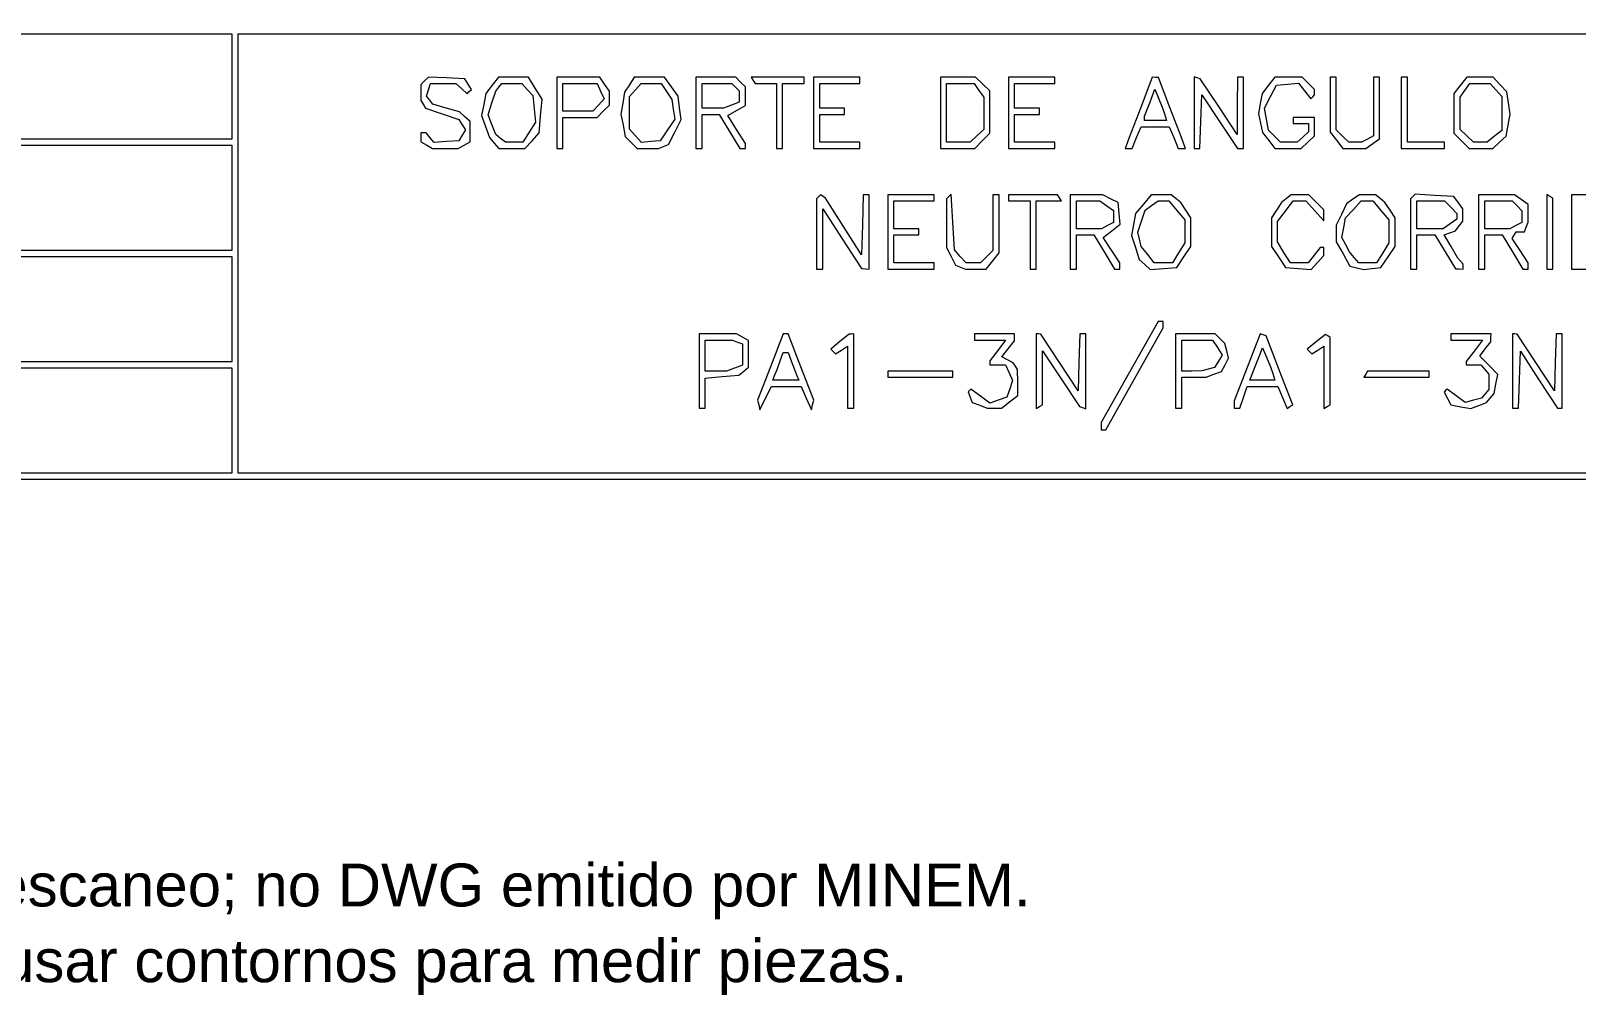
# Paper-space layout 'AN-02-DGE-008' of a CAD drawing. Header units: metres, sheet in millimetres. Extents: x 12 to 193, y 4 to 291.
# Drawn here: x 61.2 to 122.4, y 4.5 to 42.7 of the extents above; entities that cross this region are included whole.
import ezdxf

# ---------------------------------------------------------------- set-up
doc = ezdxf.new("R2010")
doc.units = ezdxf.units.M
doc.layers.add('DGE_CONTORNOS', color=7, linetype='Continuous', lineweight=0)
doc.layers.add('DGE_DATOS', color=7, linetype='Continuous', lineweight=0)
doc.styles.add('DGE_ARIAL', font='arial.ttf')

# ---------------------------------------------------------------- blocks, each defined once
blk = doc.blocks.new('LP_REF_DGE_MT_008')
at = {"layer": 'DGE_CONTORNOS'}
for points in [[(29.374, 147.736), (29.374, 24.923), (111.396, 24.923), (193.417, 24.923), (193.417, 147.736), (193.417, 270.55), (111.396, 270.55), (29.374, 270.55)], [(69.19, 40.481), (69.19, 38.399), (56.02, 38.399), (42.85, 38.399), (42.85, 40.481), (42.85, 42.564), (56.02, 42.564), (69.19, 42.564)], [(170.998, 33.866), (170.998, 25.168), (120.217, 25.168), (69.435, 25.168), (69.435, 33.866), (69.435, 42.564), (120.217, 42.564), (170.998, 42.564)], [(76.816, 40.707), (76.664, 40.555), (76.666, 40.242), (76.667, 39.93), (76.764, 39.777), (76.861, 39.625), (77.52, 39.401), (78.18, 39.177), (78.309, 38.971), (78.439, 38.766), (78.304, 38.552), (78.17, 38.337), (77.682, 38.301), (77.194, 38.264), (77.036, 38.454), (76.879, 38.644), (76.771, 38.644), (76.664, 38.644), (76.664, 38.464), (76.664, 38.285), (76.901, 38.158), (77.138, 38.031), (77.644, 38.031), (78.15, 38.031), (78.387, 38.158), (78.624, 38.285), (78.624, 38.69), (78.624, 39.096), (78.409, 39.286), (78.195, 39.477), (77.673, 39.631), (77.151, 39.786), (77.02, 39.944), (76.888, 40.102), (76.968, 40.353), (77.048, 40.604), (77.55, 40.604), (78.053, 40.604), (78.278, 40.4), (78.503, 40.197), (78.59, 40.284), (78.676, 40.37), (78.546, 40.579), (78.415, 40.788), (77.691, 40.823), (76.968, 40.859)], [(79.494, 40.53), (79.243, 40.211), (79.161, 39.775), (79.079, 39.339), (79.234, 38.899), (79.389, 38.46), (79.577, 38.245), (79.764, 38.031), (80.275, 38.031), (80.786, 38.031), (81.073, 38.336), (81.36, 38.642), (81.415, 39.309), (81.471, 39.976), (81.201, 40.413), (80.932, 40.849), (80.338, 40.849), (79.744, 40.849)], [(80.886, 40.364), (81.103, 40.124), (81.157, 39.598), (81.21, 39.072), (80.96, 38.674), (80.71, 38.276), (80.364, 38.276), (80.018, 38.276), (79.83, 38.429), (79.642, 38.582), (79.488, 38.973), (79.335, 39.364), (79.486, 39.831), (79.636, 40.297), (79.757, 40.451), (79.879, 40.604), (80.274, 40.604), (80.669, 40.604)], [(82.054, 39.44), (82.054, 38.031), (82.177, 38.031), (82.299, 38.031), (82.299, 38.644), (82.299, 39.256), (82.973, 39.256), (83.647, 39.256), (83.892, 39.501), (84.137, 39.746), (84.137, 40.025), (84.137, 40.304), (83.946, 40.576), (83.755, 40.849), (82.905, 40.849), (82.054, 40.849)], [(83.791, 40.298), (83.931, 39.992), (83.709, 39.747), (83.486, 39.501), (82.893, 39.501), (82.299, 39.501), (82.299, 40.052), (82.299, 40.604), (82.976, 40.604), (83.652, 40.604)], [(84.93, 40.555), (84.738, 40.262), (84.668, 39.827), (84.597, 39.392), (84.68, 38.95), (84.763, 38.507), (85.001, 38.269), (85.239, 38.031), (85.658, 38.031), (86.077, 38.031), (86.276, 38.107), (86.475, 38.184), (86.728, 38.68), (86.981, 39.176), (86.919, 39.639), (86.857, 40.102), (86.591, 40.476), (86.325, 40.849), (85.724, 40.849), (85.123, 40.849)], [(86.399, 40.288), (86.606, 39.971), (86.668, 39.583), (86.73, 39.195), (86.44, 38.766), (86.15, 38.337), (85.781, 38.301), (85.411, 38.264), (85.172, 38.528), (84.933, 38.792), (84.933, 39.44), (84.933, 40.088), (85.167, 40.346), (85.4, 40.604), (85.796, 40.604), (86.191, 40.604)], [(87.567, 39.44), (87.567, 38.031), (87.69, 38.031), (87.812, 38.031), (87.812, 38.705), (87.812, 39.379), (88.149, 39.375), (88.486, 39.372), (88.892, 38.701), (89.297, 38.031), (89.412, 38.031), (89.527, 38.031), (89.527, 38.13), (89.527, 38.228), (89.177, 38.78), (88.827, 39.333), (89.177, 39.534), (89.527, 39.735), (89.527, 40.099), (89.527, 40.464), (89.335, 40.656), (89.142, 40.849), (88.355, 40.849), (87.567, 40.849)], [(89.135, 40.457), (89.282, 40.31), (89.282, 40.086), (89.282, 39.863), (88.968, 39.743), (88.654, 39.624), (88.233, 39.624), (87.812, 39.624), (87.812, 40.114), (87.812, 40.604), (88.4, 40.604), (88.988, 40.604)], [(89.834, 40.726), (89.909, 40.604), (90.331, 40.604), (90.752, 40.604), (90.752, 39.317), (90.752, 38.031), (90.875, 38.031), (90.998, 38.031), (90.998, 39.317), (90.998, 40.604), (91.426, 40.604), (91.855, 40.604), (91.855, 40.726), (91.855, 40.849), (90.807, 40.849), (89.758, 40.849)], [(92.223, 39.44), (92.223, 38.031), (93.141, 38.031), (94.06, 38.031), (94.06, 38.154), (94.06, 38.276), (93.264, 38.276), (92.468, 38.276), (92.468, 38.827), (92.468, 39.379), (92.958, 39.379), (93.448, 39.379), (93.448, 39.501), (93.448, 39.624), (92.958, 39.624), (92.468, 39.624), (92.468, 40.114), (92.468, 40.604), (93.264, 40.604), (94.06, 40.604), (94.06, 40.726), (94.06, 40.849), (93.141, 40.849), (92.223, 40.849)], [(97.246, 39.44), (97.246, 38.031), (97.925, 38.031), (98.604, 38.031), (98.905, 38.332), (99.206, 38.632), (99.206, 39.474), (99.206, 40.316), (98.922, 40.582), (98.639, 40.849), (97.942, 40.849), (97.246, 40.849)], [(98.77, 40.331), (98.961, 40.059), (98.961, 39.417), (98.961, 38.776), (98.693, 38.526), (98.425, 38.276), (97.958, 38.276), (97.491, 38.276), (97.491, 39.44), (97.491, 40.604), (98.035, 40.604), (98.579, 40.604)], [(99.941, 39.44), (99.941, 38.031), (100.86, 38.031), (101.779, 38.031), (101.779, 38.154), (101.779, 38.276), (100.982, 38.276), (100.186, 38.276), (100.186, 38.827), (100.186, 39.379), (100.676, 39.379), (101.166, 39.379), (101.166, 39.501), (101.166, 39.624), (100.676, 39.624), (100.186, 39.624), (100.186, 40.114), (100.186, 40.604), (100.982, 40.604), (101.779, 40.604), (101.779, 40.726), (101.779, 40.849), (100.86, 40.849), (99.941, 40.849)], [(105.179, 39.654), (104.72, 38.46), (104.645, 38.245), (104.57, 38.031), (104.704, 38.031), (104.838, 38.031), (105.017, 38.46), (105.196, 38.889), (105.752, 38.889), (106.308, 38.889), (106.487, 38.46), (106.666, 38.031), (106.808, 38.031), (106.95, 38.031), (106.87, 38.245), (106.79, 38.46), (106.336, 39.652), (105.883, 40.844), (105.76, 40.846), (105.637, 40.849)], [(107.292, 39.45), (107.292, 38.031), (107.409, 38.031), (107.527, 38.031), (107.562, 39.092), (107.598, 40.152), (108.303, 39.092), (109.008, 38.031), (109.13, 38.031), (109.252, 38.031), (109.252, 39.44), (109.252, 40.849), (109.129, 40.849), (109.007, 40.849), (109.006, 39.716), (109.006, 38.582), (108.272, 39.685), (107.538, 40.787), (107.415, 40.828), (107.292, 40.869)], [(110.244, 40.53), (109.993, 40.211), (109.917, 39.805), (109.841, 39.398), (109.922, 39.026), (110.004, 38.655), (110.249, 38.343), (110.495, 38.031), (111.014, 38.031), (111.533, 38.031), (111.801, 38.281), (112.069, 38.531), (112.069, 38.893), (112.069, 39.256), (111.641, 39.256), (111.212, 39.256), (111.212, 39.134), (111.212, 39.011), (111.518, 39.011), (111.824, 39.011), (111.824, 38.846), (111.824, 38.682), (111.6, 38.479), (111.376, 38.276), (111.049, 38.276), (110.722, 38.276), (110.484, 38.514), (110.245, 38.752), (110.164, 39.186), (110.083, 39.619), (110.322, 40.081), (110.56, 40.542), (110.995, 40.58), (111.429, 40.617), (111.672, 40.308), (111.914, 40), (111.992, 40.077), (112.069, 40.155), (112.069, 40.257), (112.069, 40.359), (111.824, 40.604), (111.579, 40.849), (111.037, 40.849), (110.495, 40.849)], [(112.682, 39.763), (112.682, 38.677), (112.936, 38.354), (113.19, 38.031), (113.644, 38.031), (114.098, 38.031), (114.37, 38.222), (114.642, 38.413), (114.642, 39.631), (114.642, 40.849), (114.52, 40.849), (114.397, 40.849), (114.397, 39.689), (114.397, 38.53), (114.16, 38.403), (113.923, 38.276), (113.67, 38.276), (113.417, 38.276), (113.172, 38.521), (112.927, 38.766), (112.927, 39.807), (112.927, 40.849), (112.805, 40.849), (112.682, 40.849)], [(115.5, 39.44), (115.5, 38.031), (116.357, 38.031), (117.215, 38.031), (117.215, 38.154), (117.215, 38.276), (116.48, 38.276), (115.745, 38.276), (115.745, 39.562), (115.745, 40.849), (115.622, 40.849), (115.5, 40.849)], [(117.836, 40.526), (117.583, 40.203), (117.583, 39.418), (117.583, 38.632), (117.883, 38.332), (118.184, 38.031), (118.656, 38.031), (119.129, 38.031), (119.391, 38.276), (119.654, 38.52), (119.736, 38.956), (119.818, 39.392), (119.746, 39.832), (119.675, 40.271), (119.404, 40.56), (119.132, 40.849), (118.611, 40.849), (118.09, 40.849)], [(119.248, 40.346), (119.481, 40.088), (119.481, 39.416), (119.481, 38.744), (119.192, 38.51), (118.903, 38.276), (118.633, 38.276), (118.364, 38.276), (118.096, 38.526), (117.828, 38.776), (117.828, 39.417), (117.828, 40.059), (118.018, 40.331), (118.209, 40.604), (118.612, 40.604), (119.015, 40.604)], [(106.12, 39.401), (106.205, 39.134), (105.768, 39.134), (105.331, 39.134), (105.331, 39.221), (105.331, 39.309), (105.535, 39.842), (105.739, 40.375), (105.887, 40.022), (106.035, 39.669)], [(69.19, 36.071), (69.19, 33.988), (56.02, 33.988), (42.85, 33.988), (42.85, 36.071), (42.85, 38.154), (56.02, 38.154), (69.19, 38.154)], [(92.423, 36.108), (92.345, 36.03), (92.345, 34.642), (92.345, 33.253), (92.468, 33.253), (92.59, 33.253), (92.592, 34.448), (92.595, 35.642), (93.358, 34.455), (94.122, 33.267), (94.275, 33.26), (94.428, 33.253), (94.428, 34.723), (94.428, 36.193), (94.31, 36.193), (94.192, 36.193), (94.157, 35.006), (94.122, 33.818), (93.409, 34.942), (92.697, 36.066), (92.6, 36.126), (92.502, 36.187)], [(95.163, 34.723), (95.163, 33.253), (96.082, 33.253), (97.001, 33.253), (97.001, 33.376), (97.001, 33.498), (96.204, 33.498), (95.408, 33.498), (95.408, 34.05), (95.408, 34.601), (95.898, 34.601), (96.388, 34.601), (96.388, 34.723), (96.388, 34.846), (95.898, 34.846), (95.408, 34.846), (95.408, 35.397), (95.408, 35.948), (96.204, 35.948), (97.001, 35.948), (97.001, 36.071), (97.001, 36.193), (96.082, 36.193), (95.163, 36.193)], [(97.583, 36.123), (97.491, 36.03), (97.491, 35.064), (97.491, 34.099), (97.67, 33.752), (97.849, 33.406), (98.047, 33.329), (98.246, 33.253), (98.656, 33.253), (99.065, 33.253), (99.319, 33.576), (99.573, 33.899), (99.573, 35.046), (99.573, 36.193), (99.451, 36.193), (99.328, 36.193), (99.328, 35.091), (99.328, 33.988), (99.083, 33.743), (98.838, 33.498), (98.551, 33.498), (98.264, 33.498), (98.031, 33.755), (97.799, 34.012), (97.737, 35.114), (97.674, 36.216)], [(99.941, 36.071), (99.941, 35.948), (100.37, 35.948), (100.798, 35.948), (100.798, 34.601), (100.798, 33.253), (100.921, 33.253), (101.043, 33.253), (101.043, 34.601), (101.043, 35.948), (101.541, 35.948), (102.038, 35.948), (101.962, 36.071), (101.887, 36.193), (100.914, 36.193), (99.941, 36.193)], [(102.391, 34.723), (102.391, 33.253), (102.514, 33.253), (102.636, 33.253), (102.636, 33.927), (102.636, 34.601), (102.978, 34.601), (103.319, 34.601), (103.728, 33.927), (104.136, 33.253), (104.244, 33.253), (104.351, 33.253), (104.351, 33.378), (104.351, 33.504), (104.023, 34), (103.695, 34.495), (104.033, 34.765), (104.371, 35.035), (104.331, 35.458), (104.29, 35.882), (103.984, 36.036), (103.677, 36.19), (103.034, 36.192), (102.391, 36.193)], [(105.286, 35.822), (104.974, 35.451), (104.892, 35.015), (104.81, 34.578), (104.967, 34.101), (105.124, 33.624), (105.338, 33.431), (105.551, 33.238), (106.081, 33.276), (106.61, 33.315), (106.889, 33.731), (107.169, 34.147), (107.169, 34.714), (107.169, 35.281), (106.967, 35.584), (106.766, 35.887), (106.576, 36.04), (106.387, 36.193), (105.993, 36.193), (105.598, 36.193)], [(110.947, 36.04), (110.758, 35.887), (110.556, 35.584), (110.354, 35.281), (110.354, 34.714), (110.354, 34.147), (110.634, 33.731), (110.914, 33.315), (111.419, 33.277), (111.925, 33.24), (112.181, 33.515), (112.437, 33.79), (112.437, 33.95), (112.437, 34.111), (112.363, 34.111), (112.289, 34.111), (112.048, 33.805), (111.807, 33.498), (111.458, 33.498), (111.109, 33.498), (110.854, 33.911), (110.599, 34.324), (110.599, 34.726), (110.599, 35.129), (110.912, 35.539), (111.224, 35.948), (111.47, 35.948), (111.716, 35.948), (112.076, 35.554), (112.437, 35.159), (112.437, 35.375), (112.437, 35.592), (112.136, 35.893), (111.836, 36.193), (111.486, 36.193), (111.136, 36.193)], [(113.583, 36.014), (113.327, 35.834), (113.127, 35.414), (112.927, 34.993), (112.927, 34.66), (112.927, 34.328), (113.197, 33.848), (113.467, 33.368), (113.733, 33.301), (114, 33.234), (114.348, 33.274), (114.696, 33.315), (114.975, 33.731), (115.255, 34.147), (115.255, 34.714), (115.255, 35.281), (115.053, 35.584), (114.851, 35.887), (114.662, 36.04), (114.473, 36.193), (114.156, 36.193), (113.839, 36.193)], [(115.959, 36.123), (115.867, 36.03), (115.867, 34.642), (115.867, 33.253), (115.99, 33.253), (116.112, 33.253), (116.112, 33.927), (116.112, 34.601), (116.472, 34.601), (116.832, 34.601), (117.238, 33.931), (117.644, 33.26), (117.797, 33.257), (117.95, 33.253), (117.95, 33.351), (117.95, 33.449), (117.847, 33.566), (117.744, 33.682), (117.47, 34.142), (117.195, 34.601), (117.419, 34.685), (117.644, 34.769), (117.793, 34.961), (117.942, 35.152), (117.942, 35.397), (117.942, 35.642), (117.761, 35.881), (117.58, 36.121), (116.816, 36.169), (116.051, 36.217)], [(118.563, 34.723), (118.563, 33.253), (118.685, 33.253), (118.808, 33.253), (118.808, 33.927), (118.808, 34.601), (119.149, 34.601), (119.491, 34.601), (119.899, 33.927), (120.308, 33.253), (120.415, 33.253), (120.523, 33.253), (120.523, 33.378), (120.523, 33.504), (120.205, 33.984), (119.887, 34.464), (119.967, 34.594), (120.047, 34.723), (120.211, 34.723), (120.374, 34.723), (120.448, 34.917), (120.523, 35.111), (120.523, 35.462), (120.523, 35.812), (120.251, 36.003), (119.978, 36.193), (119.27, 36.193), (118.563, 36.193)], [(121.258, 34.731), (121.258, 33.253), (121.38, 33.253), (121.503, 33.253), (121.503, 34.655), (121.503, 36.057), (121.38, 36.132), (121.258, 36.208)], [(122.238, 34.723), (122.238, 33.253), (122.912, 33.253), (123.586, 33.253), (123.827, 33.495), (124.069, 33.737), (124.149, 34.053), (124.228, 34.369), (124.168, 34.998), (124.107, 35.628), (123.778, 35.911), (123.449, 36.193), (122.844, 36.193), (122.238, 36.193)], [(103.834, 35.758), (104.106, 35.567), (104.106, 35.333), (104.106, 35.1), (103.869, 34.973), (103.632, 34.846), (103.134, 34.846), (102.636, 34.846), (102.636, 35.397), (102.636, 35.948), (103.099, 35.948), (103.562, 35.948)], [(106.607, 35.572), (106.924, 35.195), (106.924, 34.745), (106.923, 34.295), (106.68, 33.896), (106.438, 33.498), (106.077, 33.498), (105.717, 33.498), (105.46, 33.825), (105.204, 34.151), (105.133, 34.431), (105.063, 34.71), (105.207, 35.145), (105.35, 35.58), (105.613, 35.764), (105.876, 35.948), (106.083, 35.948), (106.29, 35.948)], [(114.693, 35.572), (115.01, 35.195), (115.009, 34.745), (115.009, 34.295), (114.766, 33.896), (114.523, 33.498), (114.173, 33.498), (113.823, 33.498), (113.636, 33.713), (113.449, 33.927), (113.299, 34.216), (113.15, 34.504), (113.222, 34.891), (113.295, 35.277), (113.606, 35.613), (113.917, 35.948), (114.146, 35.948), (114.375, 35.948)], [(117.46, 35.703), (117.705, 35.458), (117.705, 35.343), (117.705, 35.227), (117.433, 35.037), (117.16, 34.846), (116.636, 34.846), (116.112, 34.846), (116.112, 35.397), (116.112, 35.948), (116.664, 35.948), (117.215, 35.948)], [(120.085, 35.756), (120.278, 35.563), (120.278, 35.331), (120.278, 35.1), (120.041, 34.973), (119.804, 34.846), (119.306, 34.846), (118.808, 34.846), (118.808, 35.397), (118.808, 35.948), (119.35, 35.948), (119.893, 35.948)], [(69.19, 31.661), (69.19, 29.578), (56.02, 29.578), (42.85, 29.578), (42.85, 31.661), (42.85, 33.743), (56.02, 33.743), (69.19, 33.743)], [(87.69, 29.211), (87.69, 27.74), (87.812, 27.74), (87.935, 27.74), (87.935, 28.338), (87.935, 28.935), (88.601, 28.99), (89.268, 29.046), (89.459, 29.204), (89.65, 29.363), (89.65, 29.895), (89.65, 30.427), (89.413, 30.554), (89.176, 30.681), (88.433, 30.681), (87.69, 30.681)], [(90.516, 29.372), (90.008, 28.062), (90.053, 27.871), (90.097, 27.679), (90.325, 28.139), (90.553, 28.598), (91.141, 28.598), (91.729, 28.598), (91.933, 28.139), (92.137, 27.679), (92.184, 27.871), (92.232, 28.062), (91.724, 29.372), (91.217, 30.681), (91.12, 30.681), (91.023, 30.681)], [(93.269, 30.375), (92.906, 30.079), (92.999, 29.986), (93.091, 29.894), (93.331, 30.043), (93.57, 30.193), (93.57, 28.967), (93.57, 27.74), (93.693, 27.74), (93.815, 27.74), (93.815, 29.211), (93.815, 30.681), (93.723, 30.676), (93.632, 30.672)], [(98.593, 30.558), (98.593, 30.436), (99.212, 30.436), (99.831, 30.436), (99.518, 30.026), (99.206, 29.616), (99.206, 29.536), (99.206, 29.456), (99.515, 29.456), (99.824, 29.456), (99.965, 29.144), (100.107, 28.833), (99.991, 28.503), (99.875, 28.174), (99.541, 28.056), (99.207, 27.939), (98.829, 28.218), (98.451, 28.497), (98.397, 28.443), (98.342, 28.388), (98.423, 28.177), (98.504, 27.967), (98.802, 27.854), (99.099, 27.74), (99.381, 27.74), (99.663, 27.74), (99.986, 27.994), (100.308, 28.248), (100.307, 28.76), (100.305, 29.272), (100.215, 29.405), (100.125, 29.538), (99.905, 29.658), (99.686, 29.777), (99.936, 30.095), (100.186, 30.413), (100.186, 30.547), (100.186, 30.681), (99.39, 30.681), (98.593, 30.681)], [(101.043, 29.203), (101.043, 27.726), (101.166, 27.802), (101.288, 27.877), (101.289, 28.942), (101.289, 30.007), (102.023, 28.905), (102.757, 27.802), (102.88, 27.761), (103.004, 27.72), (103.004, 29.2), (103.004, 30.681), (102.886, 30.681), (102.768, 30.681), (102.733, 29.555), (102.697, 28.429), (101.962, 29.553), (101.227, 30.677), (101.135, 30.679), (101.043, 30.681)], [(104.741, 29.17), (103.616, 27.169), (103.616, 27.026), (103.616, 26.883), (103.708, 26.884), (103.8, 26.885), (104.933, 28.905), (106.066, 30.926), (106.066, 31.048), (106.066, 31.171), (105.966, 31.171), (105.866, 31.171)], [(106.556, 29.211), (106.556, 27.74), (106.679, 27.74), (106.802, 27.74), (106.802, 28.353), (106.802, 28.966), (107.284, 28.966), (107.766, 28.966), (108.072, 29.082), (108.379, 29.199), (108.52, 29.461), (108.66, 29.723), (108.588, 30.01), (108.516, 30.296), (108.324, 30.488), (108.132, 30.681), (107.344, 30.681), (106.556, 30.681)], [(109.399, 29.355), (108.884, 28.025), (108.884, 27.883), (108.884, 27.74), (108.997, 27.74), (109.11, 27.74), (109.252, 28.169), (109.393, 28.598), (110.003, 28.598), (110.612, 28.598), (110.793, 28.164), (110.974, 27.731), (111.089, 27.802), (111.204, 27.873), (110.951, 28.511), (110.698, 29.149), (110.425, 29.877), (110.151, 30.605), (110.032, 30.645), (109.914, 30.685)], [(112.135, 30.368), (111.773, 30.079), (111.865, 29.986), (111.958, 29.894), (112.198, 30.043), (112.437, 30.193), (112.437, 28.959), (112.437, 27.726), (112.56, 27.802), (112.682, 27.877), (112.682, 29.211), (112.682, 30.544), (112.59, 30.601), (112.498, 30.657)], [(117.46, 30.558), (117.46, 30.436), (118.087, 30.436), (118.714, 30.436), (118.393, 30.015), (118.073, 29.594), (118.073, 29.525), (118.073, 29.456), (118.364, 29.456), (118.655, 29.456), (118.808, 29.271), (118.961, 29.087), (118.961, 28.782), (118.961, 28.476), (118.818, 28.304), (118.675, 28.132), (118.353, 28.051), (118.031, 27.97), (117.674, 28.234), (117.318, 28.497), (117.257, 28.436), (117.195, 28.374), (117.329, 28.124), (117.463, 27.874), (117.861, 27.799), (118.259, 27.724), (118.569, 27.842), (118.879, 27.96), (119.026, 28.138), (119.174, 28.315), (119.25, 28.697), (119.326, 29.078), (118.966, 29.439), (118.605, 29.8), (118.826, 30.087), (119.047, 30.374), (119.05, 30.528), (119.053, 30.681), (118.256, 30.681), (117.46, 30.681)], [(119.91, 29.211), (119.91, 27.74), (120.028, 27.74), (120.146, 27.74), (120.181, 28.867), (120.217, 29.993), (120.952, 28.868), (121.687, 27.744), (121.779, 27.742), (121.87, 27.74), (121.87, 29.211), (121.87, 30.681), (121.753, 30.681), (121.635, 30.681), (121.599, 29.555), (121.564, 28.429), (120.829, 29.553), (120.094, 30.677), (120.002, 30.679), (119.91, 30.681)], [(89.211, 30.361), (89.405, 30.287), (89.405, 29.868), (89.405, 29.45), (89.091, 29.33), (88.776, 29.211), (88.356, 29.211), (87.935, 29.211), (87.935, 29.823), (87.935, 30.436), (88.476, 30.436), (89.017, 30.436)], [(108.215, 30.14), (108.409, 29.844), (108.254, 29.596), (108.1, 29.349), (107.849, 29.281), (107.598, 29.214), (107.2, 29.212), (106.802, 29.211), (106.802, 29.823), (106.802, 30.436), (107.411, 30.436), (108.021, 30.436)], [(110.408, 29.111), (110.493, 28.843), (109.998, 28.843), (109.503, 28.843), (109.622, 29.149), (109.742, 29.456), (109.874, 29.792), (110.006, 30.129), (110.165, 29.754), (110.323, 29.379)], [(91.341, 29.609), (91.463, 29.272), (91.549, 29.057), (91.636, 28.843), (91.12, 28.843), (90.604, 28.843), (90.691, 29.057), (90.778, 29.272), (90.9, 29.609), (91.021, 29.946), (91.12, 29.946), (91.219, 29.946)], [(69.19, 27.25), (69.19, 25.168), (56.02, 25.168), (42.85, 25.168), (42.85, 27.25), (42.85, 29.333), (56.02, 29.333), (69.19, 29.333)], [(95.163, 29.088), (95.163, 28.966), (96.449, 28.966), (97.736, 28.966), (97.736, 29.088), (97.736, 29.211), (96.449, 29.211), (95.163, 29.211)], [(114.091, 29.088), (114.015, 28.966), (115.309, 28.966), (116.602, 28.966), (116.602, 29.088), (116.602, 29.211), (115.385, 29.211), (114.167, 29.211)]]:
    blk.add_lwpolyline(points, close=True, dxfattribs=at)
at = {"layer": 'DGE_DATOS', "style": 'DGE_ARIAL'}
for s, p in [('CAD derivado de lamina DGE. Contornos de escaneo; no DWG emitido por MINEM.', (12, 8)), ('mm de hoja. Cotas originales prevalecen. No usar contornos para medir piezas.', (12, 5))]:
    blk.add_text(s, height=1.7, dxfattribs=at).set_placement(p)

psp = doc.layouts.new('AN-02-DGE-008')

# ---------------------------------------------------------------- block references
at = {"layer": 'DGE_DATOS'}
psp.add_blockref('LP_REF_DGE_MT_008', (0, 0), dxfattribs=at)

doc.saveas('drawing.dxf')
